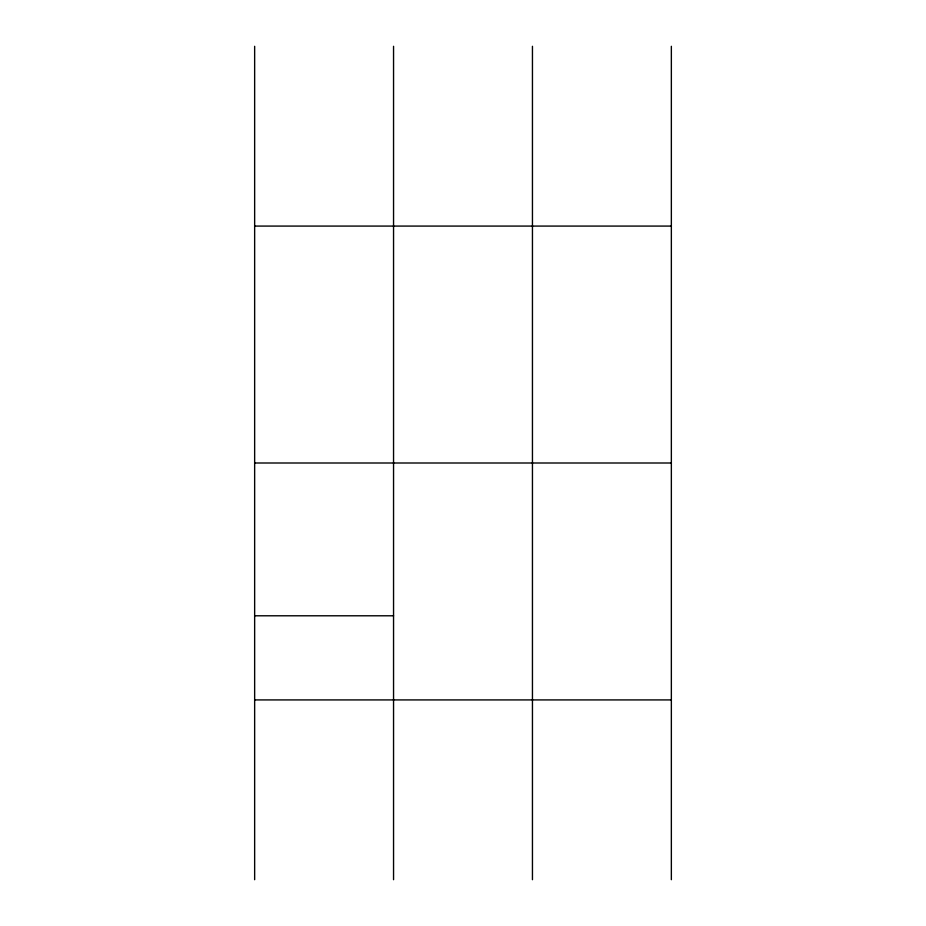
<?xml version="1.0" encoding="UTF-8"?>
<svg xmlns="http://www.w3.org/2000/svg" width="926" height="926" viewBox="0 0 926 926"><rect width="100%" height="100%" fill="white"/><g stroke="black" fill="none" stroke-linecap="round" stroke-linejoin="round"><path stroke-width="1.39" d="M254.65 226.083L671.35 226.083M254.65 463L671.35 463M254.65 615.79L393.55 615.79M254.65 699.917L671.35 699.917M671.35 46.3L671.35 879.7M532.45 46.3L532.45 879.7M393.55 46.3L393.55 879.7M254.65 46.3L254.65 879.7"/></g></svg>
